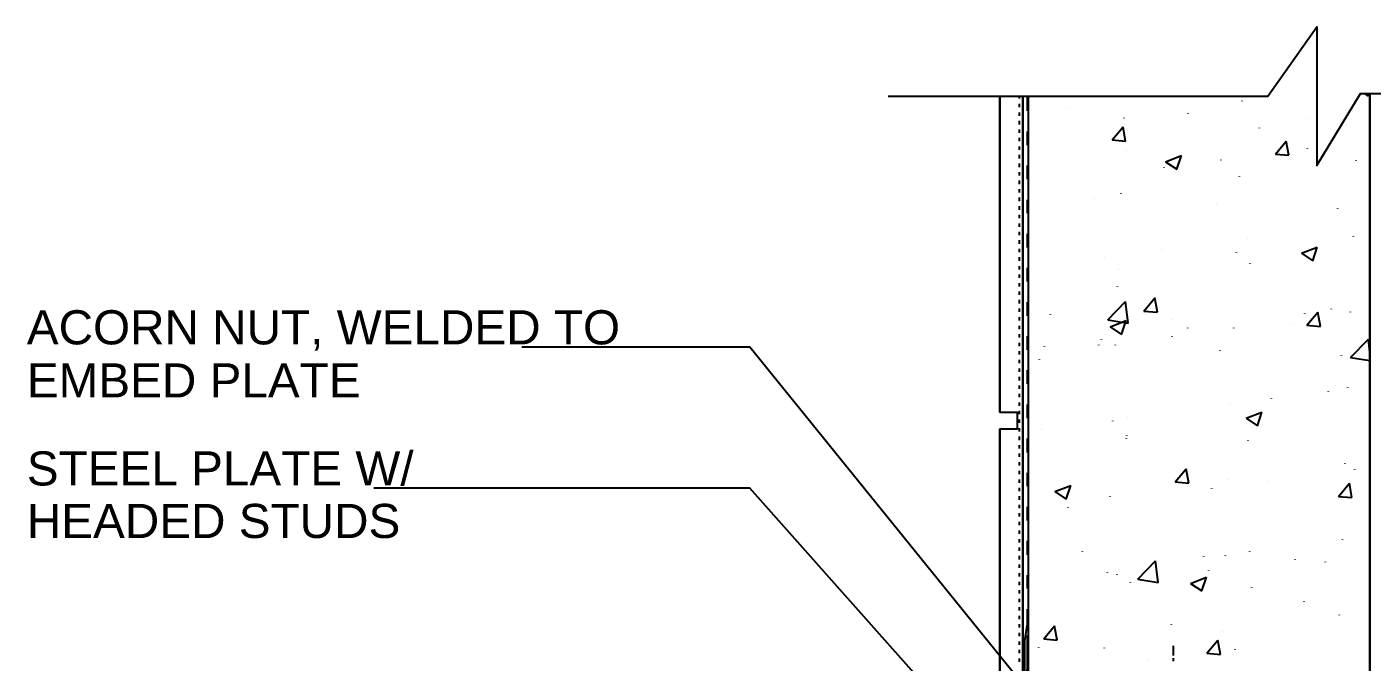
# Model space of a CAD drawing. Header units: millimetres. Extents: x 14345 to 64157, y -11631 to -3212.
# Drawn here: x 14345 to 20257, y -6421 to -3629 of the extents above; entities that cross this region are included whole.
import ezdxf

# ---------------------------------------------------------------- set-up
doc = ezdxf.new("R2010")
doc.units = ezdxf.units.MM
doc.header["$MEASUREMENT"] = 0
doc.layers.add('NewA-Zz_20_10_90-T_TextWindow', color=7, linetype='Continuous')
doc.layers.add('NewA-Zz_30_30-P_ExternalReferenceDrawing', color=7, linetype='Continuous')
doc.styles.add('GENERATED_STYLE_1', font='')
doc.styles.get('GENERATED_STYLE_1').set_extended_font_data('Arial')

msp = doc.modelspace()

# ---------------------------------------------------------------- linework, layer by layer
at = {"layer": 'NewA-Zz_30_30-P_ExternalReferenceDrawing', "linetype": 'Continuous', "flags": 128}
for points in [[(18130.8, -3933.6), (19798.7, -3933.6), (20014.6, -3628.8), (20014.6, -4238.4), (20206.2, -3920.9), (23908.2, -3920.9)], [(18621.8, -5322.1), (18621.8, -3933.6)], [(18621.8, -3933.6), (18621.8, -5322.1), (18697, -5322.1), (18697, -5397.3), (18621.8, -5397.3), (18621.8, -7322.4), (18722.4, -7322.4), (18722.4, -3933.6), (18722.4, -7322.4)], [(18707.6, -3944.2), (18707.6, -3933.6)], [(18742.5, -3998.1), (18742.5, -3933.6)], [(20247.4, -3920.9), (20247.4, -7259.9), (18746.7, -7259.9), (18746.7, -3933.6)], [(18746.7, -7322.4), (18746.7, -3933.6)], [(18974.3, -3934.6), (18974.3, -3935.7)], [(19684.4, -3953.7), (19684.4, -3954.7)], [(20223.1, -3920.9), (20240, -3932.5)], [(20240, -3932.5), (20243.2, -3920.9)], [(20247.4, -7322.4), (20247.4, -3920.9)], [(18707.6, -3982.3), (18707.6, -3967.4)], [(18707.6, -4019.3), (18707.6, -4004.5)], [(18913.9, -3985.4), (18913.9, -3986.5)], [(19447.3, -4007.7), (19447.3, -4008.7)], [(18707.6, -4057.4), (18707.6, -4041.5)], [(19115, -4125.1), (19163.7, -4068)], [(19174.3, -4130.4), (19163.7, -4068)], [(19165.8, -4028.8), (19165.8, -4029.9)], [(19761.7, -4072.2), (19761.7, -4073.3)], [(19981.8, -4030.9), (19981.8, -4032)], [(18707.6, -4094.4), (18707.6, -4079.6)], [(18707.6, -4131.5), (18707.6, -4116.7)], [(18742.5, -4148.4), (18742.5, -4088.1)], [(19115, -4125.1), (19174.3, -4130.4)], [(19832.6, -4187.6), (19880.2, -4130.4)], [(19891.8, -4192.9), (19880.2, -4130.4)], [(18707.6, -4169.6), (18707.6, -4154.8)], [(18707.6, -4206.6), (18707.6, -4191.8)], [(19178.5, -4172.8), (19178.5, -4173.8)], [(19350, -4221.4), (19419.8, -4193.9)], [(19399.7, -4254.3), (19419.8, -4193.9)], [(19832.6, -4187.6), (19891.8, -4192.9)], [(19972.3, -4163.2), (19972.3, -4164.3)], [(18707.6, -4244.7), (18707.6, -4229.9)], [(18742.5, -4298.7), (18742.5, -4238.4)], [(19342.6, -4245.8), (19342.6, -4246.8)], [(19350, -4221.4), (19399.7, -4254.3)], [(19593.4, -4213), (19593.4, -4214)], [(20186, -4216.2), (20186, -4217.2)], [(18707.6, -4281.8), (18707.6, -4267)], [(18707.6, -4319.9), (18707.6, -4304)], [(19672.8, -4286), (19672.8, -4287.1)], [(18707.6, -4356.9), (18707.6, -4342.1)], [(19153.1, -4361.1), (19153.1, -4362.2)], [(18707.6, -4394), (18707.6, -4379.1)], [(18707.6, -4432.1), (18707.6, -4417.2)], [(18742.5, -4447.9), (18742.5, -4388.7)], [(19037.8, -4382.3), (19037.8, -4383.4)], [(19572.2, -4404.5), (19572.2, -4405.6)], [(20105.6, -4426.8), (20105.6, -4427.8)], [(18707.6, -4469.1), (18707.6, -4454.3)], [(18707.6, -4507.2), (18707.6, -4492.4)], [(18707.6, -4544.2), (18707.6, -4529.4)], [(18742.5, -4598.2), (18742.5, -4537.9)], [(20174.4, -4548.5), (20174.4, -4549.5)], [(18707.6, -4582.3), (18707.6, -4566.5)], [(18707.6, -4619.4), (18707.6, -4604.6)], [(19329.9, -4606.7), (19329.9, -4607.7)], [(19708.7, -4556.9), (19708.7, -4558)], [(19946.9, -4623.6), (20016.7, -4597.2)], [(19996.6, -4657.5), (20016.7, -4597.2)], [(18707.6, -4656.4), (18707.6, -4641.6)], [(19080.1, -4640.5), (19080.1, -4641.6)], [(19660.1, -4619.4), (19660.1, -4620.4)], [(19720.4, -4669.1), (19720.4, -4670.2)], [(19946.9, -4623.6), (19996.6, -4657.5)], [(18707.6, -4694.5), (18707.6, -4679.7)], [(18707.6, -4731.6), (18707.6, -4716.7)], [(18742.5, -4748.5), (18742.5, -4688.2)], [(19141.5, -4694.5), (19141.5, -4695.6)], [(18707.6, -4769.7), (18707.6, -4754.8)], [(19137.2, -4769.7), (19137.2, -4770.7)], [(18707.6, -4806.7), (18707.6, -4791.9)], [(18707.6, -4844.8), (18707.6, -4828.9)], [(18742.5, -4898.8), (18742.5, -4838.5)], [(19096, -4916.8), (19173.2, -4835.3)], [(19184.9, -4930.5), (19173.2, -4835.3)], [(19253.7, -4877.6), (19302.3, -4819.4)], [(19314, -4882.9), (19302.3, -4819.4)], [(18707.6, -4881.8), (18707.6, -4867)], [(18707.6, -4919.9), (18707.6, -4904.1)], [(18843, -4893.5), (18843, -4894.5)], [(19253.7, -4877.6), (19314, -4882.9)], [(19960.6, -4888.2), (19960.6, -4889.3)], [(19971.2, -4940.1), (20018.8, -4882.9)], [(20030.5, -4945.3), (20018.8, -4882.9)], [(20077, -4868.1), (20077, -4869.1)], [(20161.7, -4881.8), (20161.7, -4882.9)], [(18707.6, -4957), (18707.6, -4942.2)], [(19096, -4916.8), (19184.9, -4930.5)], [(19106.5, -4946.4), (19176.4, -4919.9)], [(19106.5, -4946.4), (19156.3, -4980.3)], [(19156.3, -4980.3), (19176.4, -4919.9)], [(19377.5, -4915.7), (19377.5, -4916.8)], [(19446.3, -4951.7), (19446.3, -4952.8)], [(19648.4, -4951.7), (19648.4, -4952.8)], [(19910.9, -4937.9), (19910.9, -4939)], [(19971.2, -4940.1), (20030.5, -4945.3)], [(18707.6, -4994), (18707.6, -4979.2)], [(18707.6, -5032.1), (18707.6, -5017.3)], [(18742.5, -5048), (18742.5, -4988.7)], [(19067.4, -5001.4), (19067.4, -5002.5)], [(19377.5, -4988.7), (19377.5, -4989.8)], [(20162.8, -5081.9), (20241.1, -5001.4)], [(20247.4, -5058.6), (20241.1, -5001.4)], [(19103.4, -6990), (17522.2, -5036.4), (16520.6, -5036.4)], [(18707.6, -5069.2), (18707.6, -5054.4)], [(18816.6, -5034.2), (18816.6, -5035.3)], [(19054.7, -5026.8), (19054.7, -5027.9)], [(19128.8, -5026.8), (19128.8, -5027.9)], [(19588.1, -5050.1), (19588.1, -5051.2)], [(20121.5, -5072.3), (20121.5, -5073.4)], [(20162.8, -5081.9), (20247.4, -5095.6)], [(18707.6, -5107.3), (18707.6, -5092.5)], [(18707.6, -5144.3), (18707.6, -5129.5)], [(18742.5, -5198.3), (18742.5, -5138)], [(18794.3, -5089.3), (18794.3, -5090.3)], [(18707.6, -5182.4), (18707.6, -5166.5)], [(18707.6, -5219.5), (18707.6, -5204.6)], [(18707.6, -5256.5), (18707.6, -5241.7)], [(20064.3, -5230), (20064.3, -5231.1)], [(20150.1, -5214.2), (20150.1, -5215.2)], [(18707.6, -5294.6), (18707.6, -5279.8)], [(18707.6, -5331.6), (18707.6, -5316.8)], [(18742.5, -5348.6), (18742.5, -5288.2)], [(19635.7, -5285.1), (19635.7, -5286.1)], [(19814.6, -5262.8), (19814.6, -5263.9)], [(18621.8, -5322.1), (18697, -5322.1), (18697, -5397.3), (18621.8, -5397.3)], [(18707.6, -5369.7), (18707.6, -5354.9)], [(19117.1, -5360.2), (19117.1, -5361.3)], [(19182.7, -5346.5), (19182.7, -5347.5)], [(19703.4, -5348.6), (19773.3, -5322.1)], [(19703.4, -5348.6), (19753.2, -5382.4)], [(19753.2, -5382.4), (19773.3, -5322.1)], [(19759.5, -5339), (19759.5, -5340.1)], [(18621.8, -7322.4), (18621.8, -5397.3)], [(18707.6, -5406.8), (18707.6, -5392)], [(18707.6, -5444.9), (18707.6, -5429)], [(18742.5, -5498.9), (18742.5, -5438.5)], [(18803.9, -5396.2), (18803.9, -5397.3)], [(19176.4, -5438.5), (19176.4, -5439.6)], [(19178.5, -5423.7), (19178.5, -5424.8)], [(18707.6, -5481.9), (18707.6, -5467.1)], [(19711.9, -5445.9), (19711.9, -5447)], [(20246.4, -5469.2), (20246.4, -5470.3)], [(18707.6, -5519), (18707.6, -5504.1)], [(18707.6, -5557.1), (18707.6, -5542.2)], [(20137.4, -5547.5), (20137.4, -5548.6)], [(18707.6, -5594.1), (18707.6, -5579.3)], [(18742.5, -5648.1), (18742.5, -5588.8)], [(19392.3, -5629), (19441, -5571.9)], [(19452.6, -5634.3), (19441, -5571.9)], [(20180.8, -5574), (20180.8, -5575.1)], [(18814.4, -7110.7), (17522.2, -5656.5), (15870.2, -5656.5)], [(18707.6, -5632.2), (18707.6, -5617.4)], [(18707.6, -5669.2), (18707.6, -5654.4)], [(18863.1, -5671.4), (18933, -5644.9)], [(18863.1, -5671.4), (18912.9, -5705.2)], [(18912.9, -5705.2), (18933, -5644.9)], [(19392.3, -5629), (19452.6, -5634.3)], [(19551, -5657.6), (19551, -5658.7)], [(19624.1, -5617.4), (19624.1, -5618.4)], [(19801.9, -5624.8), (19801.9, -5625.9)], [(20109.8, -5692.5), (20158.5, -5634.3)], [(20169.1, -5697.8), (20158.5, -5634.3)], [(18707.6, -5707.3), (18707.6, -5691.5)], [(18707.6, -5744.4), (18707.6, -5729.6)], [(19104.4, -5692.5), (19104.4, -5693.6)], [(20109.8, -5692.5), (20169.1, -5697.8)], [(18707.6, -5781.4), (18707.6, -5766.6)], [(18742.5, -5798.4), (18742.5, -5738)], [(18920.3, -5740.2), (18920.3, -5741.2)], [(18707.6, -5819.5), (18707.6, -5804.7)], [(18707.6, -5856.6), (18707.6, -5841.8)], [(18707.6, -5894.7), (18707.6, -5879.9)], [(18742.5, -5948.6), (18742.5, -5888.3)], [(20125.7, -5880.9), (20125.7, -5882)], [(18707.6, -5931.7), (18707.6, -5916.9)], [(18707.6, -5969.8), (18707.6, -5953.9)], [(18983.8, -5934.9), (18983.8, -5935.9)], [(19517.2, -5957.1), (19517.2, -5958.2)], [(19611.4, -5950.8), (19611.4, -5951.8)], [(19718.3, -5934.9), (19718.3, -5935.9)], [(19917.2, -5968.8), (19917.2, -5969.8)], [(18707.6, -6006.9), (18707.6, -5992)], [(18707.6, -6045), (18707.6, -6029.1)], [(19092.8, -6025.9), (19092.8, -6027)], [(19228.3, -6056.6), (19305.5, -5975.1)], [(19317.2, -6070.4), (19305.5, -5975.1)], [(19538.3, -6018.5), (19538.3, -6019.6)], [(20050.6, -5980.4), (20050.6, -5981.5)], [(18707.6, -6082), (18707.6, -6067.2)], [(18742.5, -6097.9), (18742.5, -6038.6)], [(19135.1, -6035.4), (19135.1, -6036.5)], [(19194.4, -6069.3), (19194.4, -6070.4)], [(19228.3, -6056.6), (19317.2, -6070.4)], [(19288.6, -6051.3), (19288.6, -6052.4)], [(19460, -6074.6), (19529.9, -6047.1)], [(19460, -6074.6), (19509.8, -6107.4)], [(19509.8, -6107.4), (19529.9, -6047.1)], [(18707.6, -6119), (18707.6, -6104.2)], [(18707.6, -6157.1), (18707.6, -6142.3)], [(19727.8, -6091.5), (19727.8, -6092.6)], [(18707.6, -6194.2), (18707.6, -6179.4)], [(18742.5, -6252.4), (18742.5, -6187.8)], [(19957.4, -6155), (19957.4, -6156.1)], [(18707.6, -6232.3), (18707.6, -6217.5)], [(18707.6, -6269.3), (18707.6, -6254.5)], [(18731.9, -6472.5), (18731.9, -6327.5), (18742.5, -6252.4)], [(18814.4, -6319.1), (18862.1, -6261.9)], [(18873.7, -6324.4), (18862.1, -6261.9)], [(19374.3, -6254.5), (19374.3, -6255.6)], [(20113, -6213.2), (20113, -6214.3)], [(18671.6, -7382.7), (18731.9, -7322.4), (18731.9, -6522.3), (18742.5, -6447.1), (18742.5, -6303.2)], [(18707.6, -6307.4), (18707.6, -6291.5)], [(18814.4, -6319.1), (18873.7, -6324.4)], [(19530.9, -6381.5), (19579.6, -6324.4)], [(19591.3, -6386.8), (19579.6, -6324.4)], [(19599.7, -6284.1), (19599.7, -6285.2)], [(18707.6, -6344.5), (18707.6, -6329.6)], [(18707.6, -6381.5), (18707.6, -6366.7)], [(18791.2, -6355), (18791.2, -6356.1)], [(19080.1, -6358.2), (19080.1, -6359.3)], [(19384.9, -6391), (19384.9, -6349.8)], [(19530.9, -6381.5), (19591.3, -6386.8)], [(19654.8, -6363.5), (19654.8, -6364.6)], [(18707.6, -6419.6), (18707.6, -6404.8)], [(19275.9, -6413.3), (19275.9, -6414.3)], [(19384.9, -6416.4), (19384.9, -6403.7)]]:
    msp.add_lwpolyline(points, dxfattribs=at)

# ---------------------------------------------------------------- texts
at = {"layer": 'NewA-Zz_20_10_90-T_TextWindow', "linetype": 'Continuous', "char_height": 150, "attachment_point": 1, "style": 'GENERATED_STYLE_1'}
for s, insert, line_spacing_factor in [('\\A1;{\\fArial|b0|i0|c0|p34;ACORN NUT, WELDED TO\\P\\fArial|b0|i0|c0|p34;EMBED PLATE}', (14345, -4874.2), 0.93293), ('\\A1;{\\fArial|b0|i0|c0|p34;STEEL PLATE W/\\P\\fArial|b0|i0|c0|p34;HEADED STUDS}', (14345, -5494.4), 0.92341)]:
    msp.add_mtext(s, dxfattribs=dict(at, insert=insert, line_spacing_factor=line_spacing_factor))

doc.saveas('drawing.dxf')
